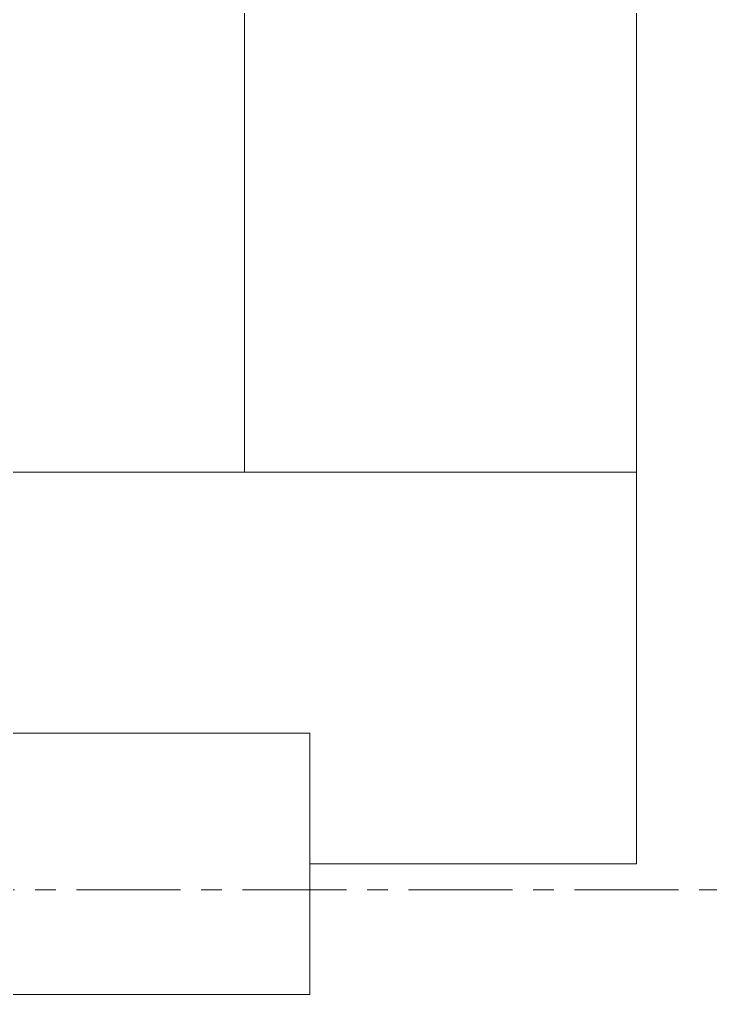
# Model space of a CAD drawing. Header units: millimetres. Extents: x 26027 to 581921, y 7230 to 233891.
# Drawn here: x 489320 to 490377, y 193135 to 194628 of the extents above; entities that cross this region are included whole.
import ezdxf

# ---------------------------------------------------------------- set-up
doc = ezdxf.new("R2010")
doc.units = ezdxf.units.MM
doc.header["$LTSCALE"] = 5
doc.linetypes.add('CENTER', pattern=[50.8, 31.75, -6.35, 6.35, -6.35])
doc.layers.add('axes', color=9, linetype='Continuous')
doc.layers.add('Medical Equipment and Furniture', color=163, linetype='Continuous', lineweight=0)

msp = doc.modelspace()

# ---------------------------------------------------------------- linework, layer by layer
at = {"layer": 'axes', "linetype": 'CENTER', "lineweight": 0}
msp.add_line((544175.8, 193295.3, 2.4), (460984.3, 193295.3, 2.4), dxfattribs=at)
at = {"layer": 'Medical Equipment and Furniture', "linetype": 'Continuous'}
for p, q in [((489663.8, 193935.3, 0), (489663.8, 196109.9, 0)), ((490263.8, 196110, 0), (490263.8, 193335.3, 0)), ((488263.8, 193935.3, -0.5), (490263.8, 193935.3, -2.1)), ((488263.8, 193535.3, 0), (489763.8, 193535.3, 0)), ((489763.8, 193535.3, 0), (489763.8, 193135.3, 0)), ((490263.8, 193335.3, 0), (489763.8, 193335.3, 2)), ((489763.8, 193135.3, 0), (488263.8, 193135.3, 0))]:
    msp.add_line(p, q, dxfattribs=at)
at = {"layer": 'Medical Equipment and Furniture'}
msp.add_line((488263.8, 193135.3, 0), (489763.8, 193135.3, 0), dxfattribs=at)

doc.saveas('drawing.dxf')
